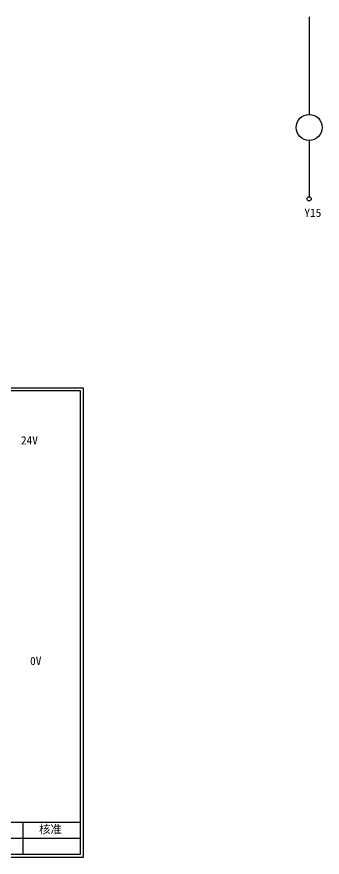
# Model space of a CAD drawing. Extents: x 10 to 401, y 3 to 368.
# Drawn here: x 268 to 400.7, y 3 to 368.4 of the extents above; entities that cross this region are included whole.
import ezdxf

# ---------------------------------------------------------------- set-up
doc = ezdxf.new("R2010")
doc.units = 0
doc.layers.add('圖框層', color=7, linetype='CONTINUOUS')
doc.layers.add('標尺寸層', color=3, linetype='CONTINUOUS')
doc.styles.add('STSL', font='KAIU.TTF')

msp = doc.modelspace()

# ---------------------------------------------------------------- linework, layer by layer
at = {"layer": '圖框層', "color": 7}
for p, q in [((297, 206.97), (10, 206.97)), ((295.75, 205.72), (11.25, 205.72)), ((295.75, 4.25), (295.75, 205.72)), ((297, 3), (297, 206.97)), ((11.25, 18.25), (295.75, 18.25)), ((270.75, 4.25), (270.75, 18.25)), ((145.75, 11.25), (295.75, 11.25)), ((11.25, 4.25), (295.75, 4.25)), ((10, 3), (297, 3))]:
    msp.add_line(p, q, dxfattribs=at)
at = {"layer": '標尺寸層', "color": 7}
for p, q in [((395.05, 368.39), (395.05, 325.95)), ((395.05, 314.62), (395.05, 290.17))]:
    msp.add_line(p, q, dxfattribs=at)
for centre, radius in [((395.05, 320.29), 5.66), ((395.03, 289.25), 0.92)]:
    msp.add_circle(centre, radius, dxfattribs=at)

# ---------------------------------------------------------------- texts
at = {"layer": '圖框層', "color": 4, "style": 'STSL'}
for s, p in [('Y15', (392.99, 281.38)), ('核准', (277.69, 13.34))]:
    msp.add_text(s, height=3.6, dxfattribs=at).set_placement(p)
at = {"layer": '圖框層', "style": 'STSL'}
for s, p in [('24V', (269.81, 182.45)), ('0V', (273.79, 86.53))]:
    msp.add_text(s, height=3.6, dxfattribs=at).set_placement(p)

doc.saveas('drawing.dxf')
